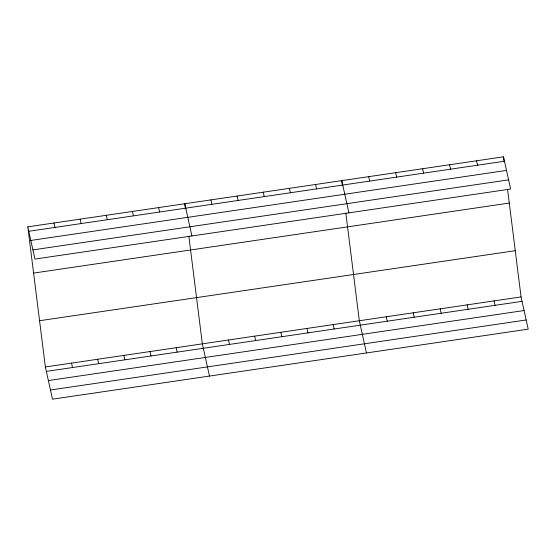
<?xml version="1.0" encoding="UTF-8"?>
<svg xmlns="http://www.w3.org/2000/svg" width="556" height="556" viewBox="0 0 556 556"><rect width="100%" height="100%" fill="white"/><g stroke="black" fill="none" stroke-linecap="round" stroke-linejoin="round"><path stroke-width="0.83" d="M27.8 226.848L503.493 156.82L510.637 189.04L34.945 259.075L27.8 226.848L45.363 366.96L52.507 399.18L528.2 329.152L521.055 296.925L507.572 189.353M28.78 231.275L504.473 161.24M30.816 240.449L506.509 170.414M32.908 249.901L508.601 179.866M33.596 273.086L509.289 203.051M39.566 320.722L515.259 250.693M45.363 366.96L521.055 296.925M46.343 371.387L522.035 301.352M48.379 380.561L524.072 310.526M50.471 390.013L526.164 319.978M476.534 160.788L477.521 165.208M494.103 300.893L495.083 305.32M449.582 164.757L450.562 169.177M467.144 304.862L468.124 309.289M422.623 168.725L423.602 173.145M440.192 308.83L441.172 313.257M395.67 172.694L396.65 177.121M413.233 312.799L414.213 317.226M368.711 176.662L369.691 181.089M386.274 316.767L387.261 321.194M348.904 212.851L341.759 180.63L342.399 185.767M366.467 352.963L359.322 320.736L345.839 213.163M315.593 184.481L316.572 188.908M333.155 324.593L334.142 329.013M289.433 188.331L290.413 192.758M306.995 328.443L307.975 332.87M263.266 192.181L264.246 196.609M280.829 332.293L281.816 336.721M237.106 196.039L238.086 200.459M254.669 336.144L255.649 340.571M210.939 199.889L211.919 204.316M228.509 340.001L229.489 344.421M191.924 235.959L184.78 203.739L185.419 208.875M209.487 376.071L202.342 343.851L188.859 236.279M158.613 207.59L159.6 212.017M176.182 347.702L177.162 352.129M132.453 211.44L133.433 215.867M150.016 351.552L150.996 355.979M106.286 215.297L107.273 219.724M123.856 355.402L124.836 359.829M80.127 219.147L81.106 223.575M97.689 359.259L98.669 363.687M53.96 222.998L54.947 227.425M71.529 363.11L72.509 367.537M503.493 156.82L504.139 161.956"/></g></svg>
